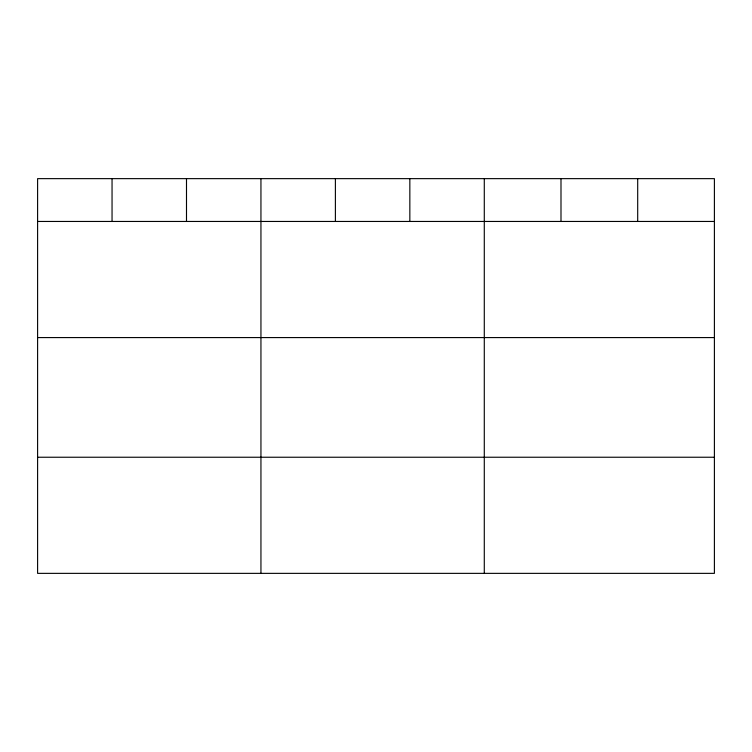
<?xml version="1.0" encoding="UTF-8"?>
<svg xmlns="http://www.w3.org/2000/svg" width="752" height="752" viewBox="0 0 752 752"><rect width="100%" height="100%" fill="white"/><g stroke="black" fill="none" stroke-linecap="round" stroke-linejoin="round"><path stroke-width="1.13" d="M714.4 221.455L714.4 573.362L37.6 573.362L37.6 178.638L714.4 178.638L714.4 221.455L37.6 221.455M37.6 337.582L714.4 337.582M37.6 457.235L714.4 457.235M637.696 178.638L637.696 221.455M560.992 178.638L560.992 221.455M484.288 178.638L484.288 573.362M409.84 178.638L409.84 221.455M335.392 178.638L335.392 221.455M260.944 178.638L260.944 573.362M186.496 178.638L186.496 221.455M112.048 178.638L112.048 221.455"/></g></svg>
